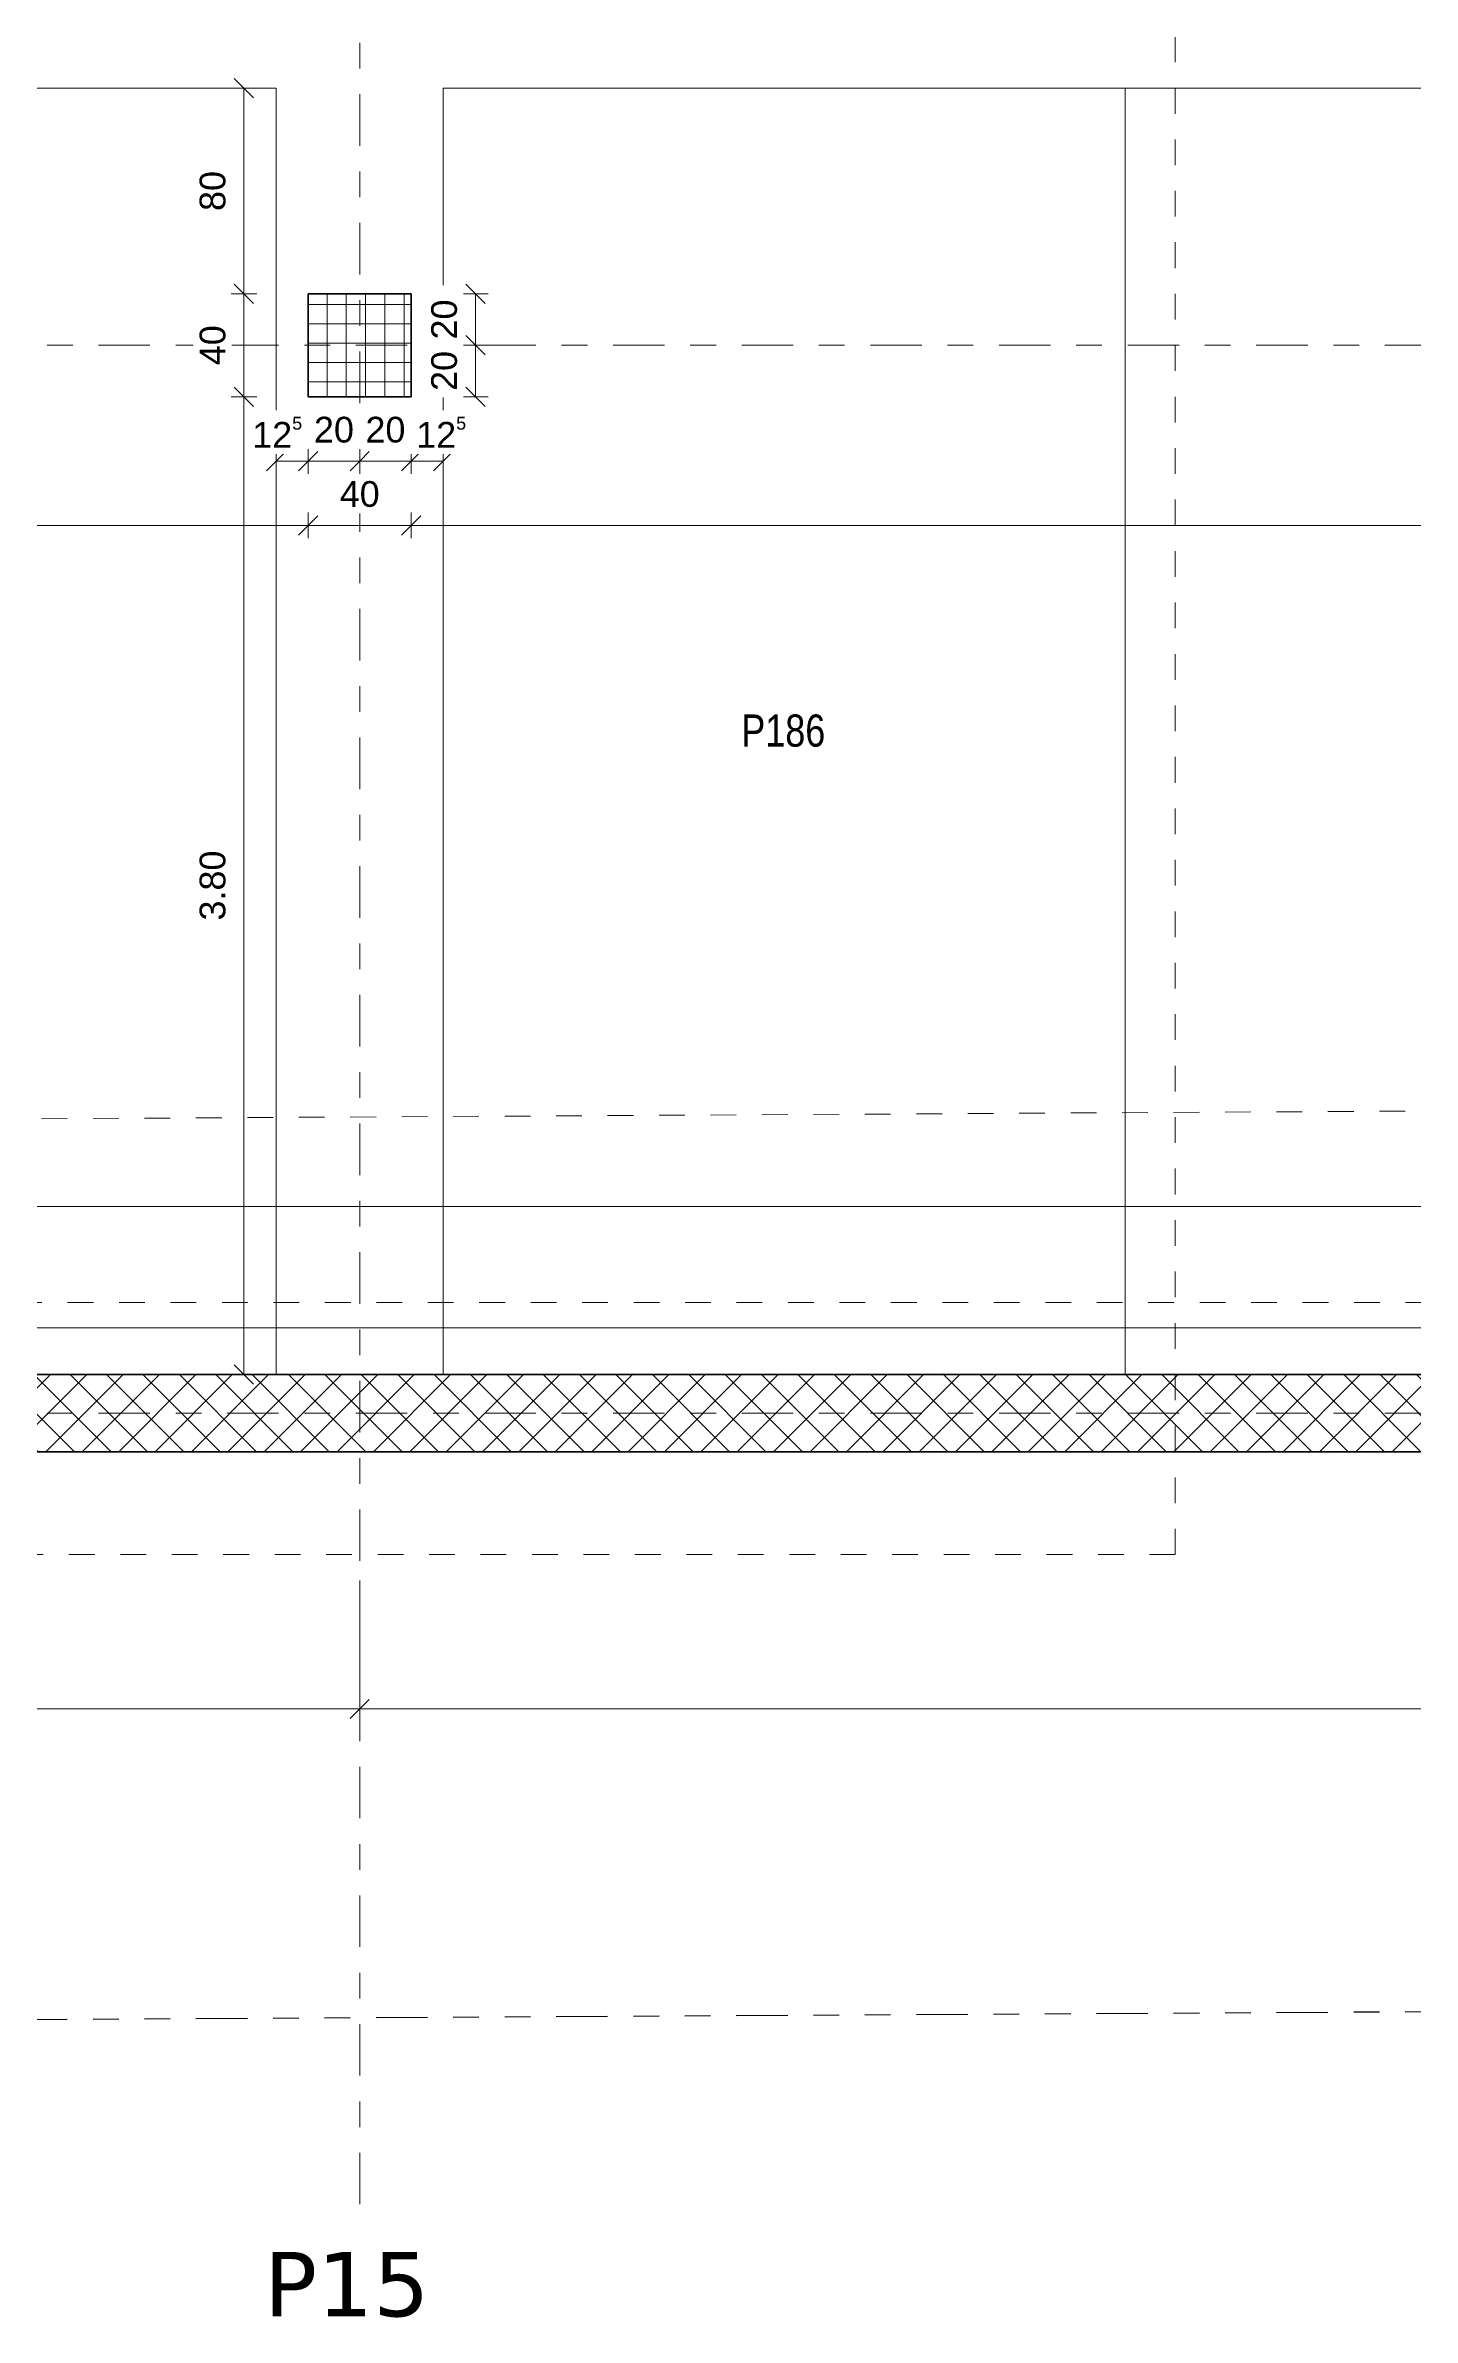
# Model space of a CAD drawing. Header units: metres. Extents: x -35.6 to 33, y -21.5 to 5.9.
# Drawn here: x -7.69 to -2.38, y -21.1 to -12.27 of the extents above; entities that cross this region are included whole.
import ezdxf

# ---------------------------------------------------------------- set-up
doc = ezdxf.new("R2010")
doc.units = ezdxf.units.M
for name, pattern in [('_Grundgrenze_', [0.45, 0.2, -0.05, 0.05, -0.05, 0.05, -0.05]), ('_Rasterlinie_', [0.375, 0.2, -0.05, 0.075, -0.05]), ('_Strichliert - Fein_', [0.15, 0.1, -0.05]), ('Gestrichelt', [0.1, 0.05, -0.05]), ('Strichpunkt - Fein', [0.2, 0.1, -0.05, 0, -0.05])]:
    doc.linetypes.add(name, pattern=pattern)
for name, color, linetype, lineweight in [('A-____-____-DIMS', 7, 'Continuous', 5), ('A-____-____-DIMS-50', 7, 'Continuous', 5), ('A-DETL-GENF-OTLN', 7, 'Continuous', 9), ('A-FLOR-____-OTLN', 7, 'Continuous', 9), ('A-WALL-____-MCUT', 7, 'Continuous', 35), ('A-WALL-____-PATT', 7, 'Continuous', 35), ('C-PRKG-____-IDEN', 7, 'Continuous', 5), ('C-PRKG-____-OTLN', 7, 'Continuous', 9), ('S-COLS-____-MCUT', 7, 'Continuous', 35), ('S-COLS-____-OTLN', 7, 'Continuous', 9), ('S-GRID-____-OTLN', 7, 'Continuous', 5)]:
    doc.layers.add(name, color=color, linetype=linetype, lineweight=lineweight)
for name, color, linetype, lineweight, true_color in [('A-DETL-____-OTLN', 5, 'Continuous', 9, 0x0000ff), ('C-PROP-LINE-OTLN', 7, '_Grundgrenze_', 25, 0x800000), ('S-GRID-____-IDEN', 7, 'Continuous', 9, 0x5555aa)]:
    doc.layers.add(name, color=color, linetype=linetype, lineweight=lineweight, true_color=true_color)
doc.styles.add('Arial', font='arial.ttf', dxfattribs={"height": 0.1})
doc.styles.add('Arial_2', font='arial.ttf', dxfattribs={"width": 0.8, "height": 0.125})
doc.styles.add('Arial_B', font='arial.ttf', dxfattribs={"height": 0.103175})
doc.styles.add('Verdana_B', font='verdana.ttf', dxfattribs={"height": 0.25})
doc.dimstyles.new('SUB_Rohbau_Aussen_Vermassung', dxfattribs={"dimscale": 0.3048, "dimtxt": 0.102026, "dimasz": 0.246063, "dimexe": 0.164042, "dimexo": 0.0625, "dimgap": 0.123031, "dimtad": 1, "dimrnd": 0.005, "dimzin": 0, "dimdsep": 46, "dimtxsty": 'Arial_B', "dimblk1": 'OBLIQUE', "dimblk2": 'OBLIQUE', "dimsah": 1, "dimcen": 0.09, "dimazin": 0, "dimtfac": 1, "dimtdec": 4, "dimtix": 1, "dimtmove": 0, "dimatfit": 3, "dimfxl": 1.64042, "dimfxlon": 1, "dimtvp": 1, "dimtfill": 1, "dimtolj": 1, "dimtzin": 0, "dimarcsym": 2})
doc.dimstyles.new('SUB_Rohbau_fein', dxfattribs={"dimscale": 0.3048, "dimtxt": 0.102026, "dimasz": 0.246063, "dimexe": 0.164042, "dimexo": 0.0625, "dimgap": 0.123031, "dimtad": 1, "dimdec": 1, "dimlfac": 100, "dimrnd": 0.5, "dimdsep": 46, "dimtxsty": 'Arial', "dimblk1": 'OBLIQUE', "dimblk2": 'OBLIQUE', "dimsah": 1, "dimcen": 0.09, "dimazin": 0, "dimtfac": 1, "dimtdec": 4, "dimtix": 1, "dimtmove": 0, "dimatfit": 3, "dimfxl": 0.164042, "dimfxlon": 1, "dimtvp": 1, "dimtfill": 1, "dimtolj": 1, "dimtzin": 0, "dimarcsym": 2})
doc.dimstyles.new('SUB_Rohbau_fein_1', dxfattribs={"dimscale": 0.3048, "dimtxt": 0.102026, "dimasz": 0.246063, "dimexe": 0.164042, "dimexo": 0.0625, "dimgap": 0.123031, "dimtad": 1, "dimrnd": 0.005, "dimzin": 0, "dimdsep": 46, "dimtxsty": 'Arial', "dimblk1": 'OBLIQUE', "dimblk2": 'OBLIQUE', "dimsah": 1, "dimcen": 0.09, "dimazin": 0, "dimtfac": 1, "dimtdec": 4, "dimtix": 1, "dimtmove": 0, "dimatfit": 3, "dimfxl": 0.164042, "dimfxlon": 1, "dimtvp": 1, "dimtfill": 1, "dimtolj": 1, "dimtzin": 0, "dimarcsym": 2})
doc.dimstyles.new('SUB_Rohbau_fein_3', dxfattribs={"dimscale": 0.3048, "dimtxt": 0.102026, "dimasz": 0.246063, "dimexe": 0.164042, "dimexo": 0.0625, "dimgap": 0.123031, "dimtad": 1, "dimdec": 1, "dimlfac": 100, "dimrnd": 0.5, "dimdsep": 46, "dimtxsty": 'Arial', "dimblk1": 'OBLIQUE', "dimblk2": 'OBLIQUE', "dimsah": 1, "dimcen": 0.09, "dimazin": 0, "dimtfac": 1, "dimtdec": 4, "dimtix": 1, "dimtmove": 2, "dimatfit": 3, "dimfxl": 0.164042, "dimfxlon": 1, "dimtvp": 1, "dimtfill": 1, "dimtolj": 1, "dimtzin": 0, "dimarcsym": 2})

# ---------------------------------------------------------------- blocks, each defined once
blk = doc.blocks.new('PP_Parkplatz - 2650 x 5000-V4--01_UG_OK_FFB_AF_ru')
at = {"layer": 'C-PRKG-____-OTLN', "color": 253, "true_color": 0x999999}
for p, q in [((-0.848, -12.4345), (-3.498, -12.4345)), ((-3.498, -17.4334), (-3.498, -12.4345)), ((-0.848, -12.4345), (-3.498, -12.4345)), ((-3.498, -12.4345), (-3.498, -17.4334)), ((-3.498, -17.4334), (-3.498, -12.4345)), ((-3.498, -12.4345), (-0.848, -12.4345)), ((-3.498, -12.4345), (-3.498, -12.4345)), ((-0.848, -17.4334), (-0.848, -12.4345)), ((-0.848, -17.4334), (-0.848, -12.4345)), ((-0.848, -12.4345), (-0.848, -17.4334)), ((-0.848, -12.4345), (-0.848, -12.4345)), ((-3.498, -17.4334), (-3.498, -17.4334)), ((-0.848, -17.4334), (-0.848, -17.4334))]:
    blk.add_line(p, q, dxfattribs=at)
blk = doc.blocks.new('PP_Parkplatz - 2650 x 5000-V3--01_UG_OK_FFB_AF_ru')
at = {"layer": 'C-PRKG-____-OTLN', "color": 253, "true_color": 0x999999}
for p, q in [((1.802, -12.4345), (-0.848, -12.4345)), ((-0.848, -17.4334), (-0.848, -12.4345)), ((1.802, -12.4345), (-0.848, -12.4345)), ((-0.848, -12.4345), (-0.848, -17.4334)), ((-0.848, -17.4334), (-0.848, -12.4345)), ((-0.848, -12.4345), (1.802, -12.4345)), ((-0.848, -12.4345), (-0.848, -12.4345)), ((1.802, -17.4334), (1.802, -12.4345)), ((1.802, -17.4334), (1.802, -12.4345)), ((1.802, -12.4345), (1.802, -17.4334)), ((1.802, -12.4345), (1.802, -12.4345)), ((-0.848, -17.4334), (-0.848, -17.4334)), ((1.802, -17.4334), (1.802, -17.4334))]:
    blk.add_line(p, q, dxfattribs=at)
blk = doc.blocks.new('Family - ___-13919876--01_UG_OK_FFB_AF_ru')
at = {"layer": 'C-PROP-LINE-OTLN'}
blk.add_line((-33.7089, -20.0854), (31.8391, -19.7177), dxfattribs=at)
blk = doc.blocks.new('DE_Detailverweis - mit_Rahmen-56961640--01_UG_OK_FFB_AF_ru')
at = {"layer": 'A-DETL-GENF-OTLN', "color": 30, "linetype": 'Strichpunkt - Fein', "true_color": 0xff8000}
for q in [(19.26, 22.795), (0, 0)]:
    blk.add_line((19.26, 0), q, dxfattribs=at)
blk = doc.blocks.new('DIMBLOCK3--01_UG_OK_FFB_AF_ru')
at = {"layer": 'A-____-____-DIMS-50'}
for p, q in [((-15.073, -18.7334), (-15.073, -18.2334)), ((-6.473, -18.7334), (-6.473, -18.2334)), ((-15.073, -18.7334), (-15.0355, -18.6959)), ((-6.473, -18.7334), (-6.4355, -18.6959)), ((-15.073, -18.7334), (-15.1105, -18.7709)), ((-15.073, -18.7334), (-6.473, -18.7334)), ((-15.073, -18.7334), (-15.073, -18.7834)), ((-6.473, -18.7334), (-6.5105, -18.7709)), ((-6.473, -18.7334), (-6.473, -18.7834))]:
    blk.add_line(p, q, dxfattribs=at)
at = {"layer": 'A-____-____-DIMS-50', "color": 0, "insert": (-10.9087, -18.5588), "char_height": 0.10317, "width": 0.325653, "attachment_point": 1, "line_spacing_factor": 0.941778, "style": 'Arial_B', "bg_fill": 3, "box_fill_scale": 1.25, "bg_fill_color": 256, "bg_fill_true_color": 13158600, "bg_fill_transparency": 0}
blk.add_mtext('8.60', dxfattribs=at)
blk = doc.blocks.new('_Oblique')
at = {"color": 0, "linetype": 'ByBlock', "lineweight": -2}
blk.add_line((-0.5, -0.5), (0.5, 0.5), dxfattribs=at)
blk = doc.blocks.new('DIMBLOCK4--01_UG_OK_FFB_AF_ru')
at = {"layer": 'A-____-____-DIMS-50'}
for p, q in [((-6.473, -18.7334), (-6.473, -18.2334)), ((2.127, -18.7334), (2.127, -18.2334)), ((-6.473, -18.7334), (-6.4355, -18.6959)), ((2.127, -18.7334), (2.1645, -18.6959)), ((-6.473, -18.7334), (-6.5105, -18.7709)), ((-6.473, -18.7334), (2.127, -18.7334)), ((-6.473, -18.7334), (-6.473, -18.7834)), ((2.127, -18.7334), (2.0895, -18.7709)), ((2.127, -18.7334), (2.127, -18.7834))]:
    blk.add_line(p, q, dxfattribs=at)
at = {"layer": 'A-____-____-DIMS-50', "color": 0, "insert": (-2.3087, -18.5588), "char_height": 0.10317, "width": 0.325653, "attachment_point": 1, "line_spacing_factor": 0.941778, "style": 'Arial_B', "bg_fill": 3, "box_fill_scale": 1.25, "bg_fill_color": 256, "bg_fill_true_color": 13158600, "bg_fill_transparency": 0}
blk.add_mtext('8.60', dxfattribs=at)
blk = doc.blocks.new('DIMBLOCK132--01_UG_OK_FFB_AF_ru')
at = {"layer": 'A-____-____-DIMS-50'}
for p, q in [((-14.873, -14.1334), (-14.873, -14.0834)), ((-14.873, -14.1334), (-14.8355, -14.0959)), ((-6.673, -14.1334), (-6.673, -14.0834)), ((-6.673, -14.1334), (-6.6355, -14.0959)), ((-14.873, -14.1334), (-14.9105, -14.1709)), ((-14.873, -14.1334), (-6.673, -14.1334)), ((-14.873, -14.1334), (-14.873, -14.1834)), ((-6.673, -14.1334), (-6.7105, -14.1709)), ((-6.673, -14.1334), (-6.673, -14.1834))]:
    blk.add_line(p, q, dxfattribs=at)
at = {"layer": 'A-____-____-DIMS-50', "color": 0, "insert": (-10.9087, -13.9614), "char_height": 0.1, "width": 0.325653, "attachment_point": 1, "line_spacing_factor": 0.941778, "style": 'Arial', "bg_fill": 3, "box_fill_scale": 1.25, "bg_fill_color": 256, "bg_fill_true_color": 13158600, "bg_fill_transparency": 0}
blk.add_mtext('8.20', dxfattribs=at)
blk = doc.blocks.new('DIMBLOCK133--01_UG_OK_FFB_AF_ru')
at = {"layer": 'A-____-____-DIMS-50'}
for p, q in [((-6.673, -14.1334), (-6.673, -14.0834)), ((-6.673, -14.1334), (-6.6355, -14.0959)), ((-6.273, -14.1334), (-6.273, -14.0834)), ((-6.273, -14.1334), (-6.2355, -14.0959)), ((-6.673, -14.1334), (-6.7105, -14.1709)), ((-6.673, -14.1334), (-6.273, -14.1334)), ((-6.673, -14.1334), (-6.673, -14.1834)), ((-6.273, -14.1334), (-6.3105, -14.1709)), ((-6.273, -14.1334), (-6.273, -14.1834))]:
    blk.add_line(p, q, dxfattribs=at)
at = {"layer": 'A-____-____-DIMS-50', "color": 0, "insert": (-6.5506, -13.9614), "char_height": 0.1, "width": 0.186088, "attachment_point": 1, "line_spacing_factor": 0.941778, "style": 'Arial', "bg_fill": 3, "box_fill_scale": 1.25, "bg_fill_color": 256, "bg_fill_true_color": 13158600, "bg_fill_transparency": 0}
blk.add_mtext('40', dxfattribs=at)
blk = doc.blocks.new('DIMBLOCK134--01_UG_OK_FFB_AF_ru')
at = {"layer": 'A-____-____-DIMS-50'}
for p, q in [((-6.273, -14.1334), (-6.273, -14.0834)), ((-6.273, -14.1334), (-6.2355, -14.0959)), ((1.927, -14.1334), (1.927, -14.0834)), ((1.927, -14.1334), (1.9645, -14.0959)), ((-6.273, -14.1334), (-6.3105, -14.1709)), ((-6.273, -14.1334), (1.927, -14.1334)), ((-6.273, -14.1334), (-6.273, -14.1834)), ((1.927, -14.1334), (1.8895, -14.1709)), ((1.927, -14.1334), (1.927, -14.1834))]:
    blk.add_line(p, q, dxfattribs=at)
at = {"layer": 'A-____-____-DIMS-50', "color": 0, "insert": (-2.3087, -13.9614), "char_height": 0.1, "width": 0.325653, "attachment_point": 1, "line_spacing_factor": 0.941778, "style": 'Arial', "bg_fill": 3, "box_fill_scale": 1.25, "bg_fill_color": 256, "bg_fill_true_color": 13158600, "bg_fill_transparency": 0}
blk.add_mtext('8.20', dxfattribs=at)
blk = doc.blocks.new('DIMBLOCK146--01_UG_OK_FFB_AF_ru')
at = {"layer": 'A-____-____-DIMS-50'}
for p, q in [((-6.923, -13.6334), (-6.9605, -13.5959)), ((-6.923, -13.6334), (-6.973, -13.6334)), ((-6.923, -17.4334), (-6.923, -13.6334)), ((-6.923, -13.6334), (-6.8855, -13.6709)), ((-6.923, -13.6334), (-6.873, -13.6334)), ((-6.923, -17.4334), (-6.973, -17.4334)), ((-6.923, -17.4334), (-6.9605, -17.3959)), ((-6.923, -17.4334), (-6.8855, -17.4709)), ((-6.923, -17.4334), (-6.873, -17.4334))]:
    blk.add_line(p, q, dxfattribs=at)
at = {"layer": 'A-____-____-DIMS-50', "color": 0, "insert": (-7.095, -15.6691), "char_height": 0.1, "width": 0.325653, "attachment_point": 1, "rotation": 90, "line_spacing_factor": 0.941778, "style": 'Arial', "bg_fill": 3, "box_fill_scale": 1.25, "bg_fill_color": 256, "bg_fill_true_color": 13158600, "bg_fill_transparency": 0}
blk.add_mtext('3.80', dxfattribs=at)
blk = doc.blocks.new('DIMBLOCK147--01_UG_OK_FFB_AF_ru')
at = {"layer": 'A-____-____-DIMS-50'}
for p, q in [((-6.923, -13.2334), (-6.973, -13.2334)), ((-6.923, -13.2334), (-6.9605, -13.1959)), ((-6.923, -13.6334), (-6.923, -13.2334)), ((-6.923, -13.2334), (-6.8855, -13.2709)), ((-6.923, -13.2334), (-6.873, -13.2334)), ((-6.923, -13.6334), (-6.9605, -13.5959)), ((-6.923, -13.6334), (-6.973, -13.6334)), ((-6.923, -13.6334), (-6.8855, -13.6709)), ((-6.923, -13.6334), (-6.873, -13.6334))]:
    blk.add_line(p, q, dxfattribs=at)
at = {"layer": 'A-____-____-DIMS-50', "color": 0, "insert": (-7.095, -13.511), "char_height": 0.1, "width": 0.186088, "attachment_point": 1, "rotation": 90, "line_spacing_factor": 0.941778, "style": 'Arial', "bg_fill": 3, "box_fill_scale": 1.25, "bg_fill_color": 256, "bg_fill_true_color": 13158600, "bg_fill_transparency": 0}
blk.add_mtext('40', dxfattribs=at)
blk = doc.blocks.new('DIMBLOCK148--01_UG_OK_FFB_AF_ru')
at = {"layer": 'A-____-____-DIMS-50'}
for p, q in [((-6.923, -12.4345), (-6.973, -12.4345)), ((-6.923, -12.4345), (-6.9605, -12.397)), ((-6.923, -13.2334), (-6.923, -12.4345)), ((-6.923, -12.4345), (-6.8855, -12.472)), ((-6.923, -12.4345), (-6.873, -12.4345)), ((-6.923, -13.2334), (-6.973, -13.2334)), ((-6.923, -13.2334), (-6.9605, -13.1959)), ((-6.923, -13.2334), (-6.8855, -13.2709)), ((-6.923, -13.2334), (-6.873, -13.2334))]:
    blk.add_line(p, q, dxfattribs=at)
at = {"layer": 'A-____-____-DIMS-50', "color": 0, "insert": (-7.095, -12.9115), "char_height": 0.1, "width": 0.186088, "attachment_point": 1, "rotation": 90, "line_spacing_factor": 0.941778, "style": 'Arial', "bg_fill": 3, "box_fill_scale": 1.25, "bg_fill_color": 256, "bg_fill_true_color": 13158600, "bg_fill_transparency": 0}
blk.add_mtext('80', dxfattribs=at)
blk = doc.blocks.new('DIMBLOCK236--01_UG_OK_FFB_AF_ru')
at = {"layer": 'A-____-____-DIMS-50'}
for p, q in [((-15.848, -16.7799), (-15.848, -16.7299)), ((-15.848, -16.7799), (-15.8105, -16.7424)), ((25.382, -16.7799), (25.382, -16.7299)), ((25.382, -16.7799), (25.4195, -16.7424)), ((-15.848, -16.7799), (-15.8855, -16.8174)), ((-15.848, -16.7799), (25.382, -16.7799)), ((-15.848, -16.7799), (-15.848, -16.8299)), ((25.382, -16.7799), (25.3445, -16.8174)), ((25.382, -16.7799), (25.382, -16.8299))]:
    blk.add_line(p, q, dxfattribs=at)
at = {"layer": 'A-____-____-DIMS-50', "color": 0, "insert": (4.5925, -16.6079), "char_height": 0.1, "width": 0.418697, "attachment_point": 1, "line_spacing_factor": 0.941778, "style": 'Arial', "bg_fill": 3, "box_fill_scale": 1.25, "bg_fill_color": 256, "bg_fill_true_color": 13158600, "bg_fill_transparency": 0}
blk.add_mtext('41.23', dxfattribs=at)
blk = doc.blocks.new('DIMBLOCK366--01_UG_OK_FFB_AF_ru')
at = {"layer": 'A-____-____-DIMS-50'}
for p, q in [((-6.023, -13.2334), (-6.073, -13.2334)), ((-6.023, -13.2334), (-6.0605, -13.1959)), ((-6.023, -13.2334), (-6.023, -13.4334)), ((-6.023, -13.2334), (-5.9855, -13.2709)), ((-6.023, -13.2334), (-5.973, -13.2334)), ((-6.023, -13.4334), (-6.0605, -13.3959)), ((-6.023, -13.4334), (-6.073, -13.4334)), ((-6.023, -13.4334), (-5.9855, -13.4709)), ((-6.023, -13.4334), (-5.973, -13.4334))]:
    blk.add_line(p, q, dxfattribs=at)
at = {"layer": 'A-____-____-DIMS-50', "color": 0, "insert": (-6.195, -13.411), "char_height": 0.1, "width": 0.186088, "attachment_point": 1, "rotation": 90, "line_spacing_factor": 0.941778, "style": 'Arial', "bg_fill": 3, "box_fill_scale": 1.25, "bg_fill_color": 256, "bg_fill_true_color": 13158600, "bg_fill_transparency": 0}
blk.add_mtext('20', dxfattribs=at)
blk = doc.blocks.new('DIMBLOCK367--01_UG_OK_FFB_AF_ru')
at = {"layer": 'A-____-____-DIMS-50'}
for p, q in [((-6.023, -13.4334), (-6.0605, -13.3959)), ((-6.023, -13.4334), (-6.073, -13.4334)), ((-6.023, -13.4334), (-6.023, -13.6334)), ((-6.023, -13.4334), (-5.9855, -13.4709)), ((-6.023, -13.4334), (-5.973, -13.4334)), ((-6.023, -13.6334), (-6.0605, -13.5959)), ((-6.023, -13.6334), (-6.073, -13.6334)), ((-6.023, -13.6334), (-5.9855, -13.6709)), ((-6.023, -13.6334), (-5.973, -13.6334))]:
    blk.add_line(p, q, dxfattribs=at)
at = {"layer": 'A-____-____-DIMS-50', "color": 0, "insert": (-6.195, -13.611), "char_height": 0.1, "width": 0.186088, "attachment_point": 1, "rotation": 90, "line_spacing_factor": 0.941778, "style": 'Arial', "bg_fill": 3, "box_fill_scale": 1.25, "bg_fill_color": 256, "bg_fill_true_color": 13158600, "bg_fill_transparency": 0}
blk.add_mtext('20', dxfattribs=at)
blk = doc.blocks.new('DIMBLOCK386--01_UG_OK_FFB_AF_ru')
at = {"layer": 'A-____-____-DIMS-50'}
for p, q in [((-6.798, -13.8834), (-6.798, -13.8334)), ((-6.798, -13.8834), (-6.7605, -13.8459)), ((-6.673, -13.8834), (-6.673, -13.8334)), ((-6.673, -13.8834), (-6.6355, -13.8459)), ((-6.798, -13.8834), (-6.8355, -13.9209)), ((-6.798, -13.8834), (-6.673, -13.8834)), ((-6.798, -13.8834), (-6.798, -13.9334)), ((-6.673, -13.8834), (-6.7105, -13.9209)), ((-6.673, -13.8834), (-6.673, -13.9334))]:
    blk.add_line(p, q, dxfattribs=at)
at = {"layer": 'A-____-____-DIMS-50', "color": 0, "insert": (-6.8908, -13.7114), "char_height": 0.1, "width": 0.248525, "attachment_point": 1, "line_spacing_factor": 0.941778, "style": 'Arial', "bg_fill": 3, "box_fill_scale": 1.25, "bg_fill_color": 256, "bg_fill_true_color": 13158600, "bg_fill_transparency": 0}
blk.add_mtext('12\\A2\\H0.5x;\\S5^  ;\\H2x;', dxfattribs=at)
blk = doc.blocks.new('DIMBLOCK387--01_UG_OK_FFB_AF_ru')
at = {"layer": 'A-____-____-DIMS-50'}
for p, q in [((-6.673, -13.8834), (-6.673, -13.8334)), ((-6.673, -13.8834), (-6.6355, -13.8459)), ((-6.473, -13.8834), (-6.473, -13.8334)), ((-6.473, -13.8834), (-6.4355, -13.8459)), ((-6.673, -13.8834), (-6.7105, -13.9209)), ((-6.673, -13.8834), (-6.473, -13.8834)), ((-6.673, -13.8834), (-6.673, -13.9334)), ((-6.473, -13.8834), (-6.5105, -13.9209)), ((-6.473, -13.8834), (-6.473, -13.9334))]:
    blk.add_line(p, q, dxfattribs=at)
at = {"layer": 'A-____-____-DIMS-50', "color": 0, "insert": (-6.6506, -13.7114), "char_height": 0.1, "width": 0.186088, "attachment_point": 1, "line_spacing_factor": 0.941778, "style": 'Arial', "bg_fill": 3, "box_fill_scale": 1.25, "bg_fill_color": 256, "bg_fill_true_color": 13158600, "bg_fill_transparency": 0}
blk.add_mtext('20', dxfattribs=at)
blk = doc.blocks.new('DIMBLOCK388--01_UG_OK_FFB_AF_ru')
at = {"layer": 'A-____-____-DIMS-50'}
for p, q in [((-6.473, -13.8834), (-6.473, -13.8334)), ((-6.473, -13.8834), (-6.4355, -13.8459)), ((-6.273, -13.8834), (-6.273, -13.8334)), ((-6.273, -13.8834), (-6.2355, -13.8459)), ((-6.473, -13.8834), (-6.5105, -13.9209)), ((-6.473, -13.8834), (-6.273, -13.8834)), ((-6.473, -13.8834), (-6.473, -13.9334)), ((-6.273, -13.8834), (-6.3105, -13.9209)), ((-6.273, -13.8834), (-6.273, -13.9334))]:
    blk.add_line(p, q, dxfattribs=at)
at = {"layer": 'A-____-____-DIMS-50', "color": 0, "insert": (-6.4506, -13.7114), "char_height": 0.1, "width": 0.186088, "attachment_point": 1, "line_spacing_factor": 0.941778, "style": 'Arial', "bg_fill": 3, "box_fill_scale": 1.25, "bg_fill_color": 256, "bg_fill_true_color": 13158600, "bg_fill_transparency": 0}
blk.add_mtext('20', dxfattribs=at)
blk = doc.blocks.new('DIMBLOCK389--01_UG_OK_FFB_AF_ru')
at = {"layer": 'A-____-____-DIMS-50'}
for p, q in [((-6.273, -13.8834), (-6.273, -13.8334)), ((-6.273, -13.8834), (-6.2355, -13.8459)), ((-6.148, -13.8834), (-6.148, -13.8334)), ((-6.148, -13.8834), (-6.1105, -13.8459)), ((-6.273, -13.8834), (-6.3105, -13.9209)), ((-6.273, -13.8834), (-6.148, -13.8834)), ((-6.273, -13.8834), (-6.273, -13.9334)), ((-6.148, -13.8834), (-6.1855, -13.9209)), ((-6.148, -13.8834), (-6.148, -13.9334))]:
    blk.add_line(p, q, dxfattribs=at)
at = {"layer": 'A-____-____-DIMS-50', "color": 0, "insert": (-6.2534, -13.7114), "char_height": 0.1, "width": 0.248525, "attachment_point": 1, "line_spacing_factor": 0.941778, "style": 'Arial', "bg_fill": 3, "box_fill_scale": 1.25, "bg_fill_color": 256, "bg_fill_true_color": 13158600, "bg_fill_transparency": 0}
blk.add_mtext('12\\A2\\H0.5x;\\S5^  ;\\H2x;', dxfattribs=at)

msp = doc.modelspace()

# ---------------------------------------------------------------- hatches: boundary and pattern name
at = {"layer": 'A-WALL-____-PATT', "lineweight": 9}
h = msp.add_hatch(dxfattribs=at)
h.set_pattern_fill('FP_1', color=256, style=0, pattern_type=2)
h.set_pattern_definition([(45, (0, 0), (-0.07071068, 0.07071068), []), (135, (0, 0), (-0.07071068, -0.07071068), [])])
h.paths.add_polyline_path([(25.452, -17.7334), (25.452, -17.4334), (-33.7089, -17.4334), (-33.7089, -17.7334), (16.203, -17.7334)])
at = {"layer": 'S-COLS-____-OTLN'}
h = msp.add_hatch(dxfattribs=at)
h.set_pattern_fill('FP_2', color=256, style=0, pattern_type=2)
h.set_pattern_definition([(0, (0, 0), (0, 0.075), []), (90, (0, 0), (-0.075, 5e-18), [])])
h.paths.add_polyline_path([(-6.273, -13.6334), (-6.273, -13.2334), (-6.673, -13.2334), (-6.673, -13.6334)])

# ---------------------------------------------------------------- linework, layer by layer
at = {"layer": 'A-DETL-____-OTLN', "color": 30, "linetype": '_Strichliert - Fein_', "true_color": 0xff8000}
msp.add_line((-33.7089, -16.5854), (28.844, -16.2345), dxfattribs=at)
at = {"layer": 'A-DETL-____-OTLN', "color": 7, "linetype": 'Gestrichelt'}
msp.add_line((-13.008, -17.1534), (12.842, -17.1534), dxfattribs=at)
at = {"layer": 'A-FLOR-____-OTLN'}
for p, q in [((-13.008, -17.2523), (12.842, -17.2523)), ((-13.008, -17.4316), (12.872, -17.4316)), ((-6.148, -17.4322), (-13.008, -17.4322)), ((12.872, -17.4322), (-6.148, -17.4322))]:
    msp.add_line(p, q, dxfattribs=at)
at = {"layer": 'A-WALL-____-MCUT'}
for p, q in [((12.872, -17.4334), (-13.008, -17.4334)), ((-33.7089, -17.7334), (25.752, -17.7334))]:
    msp.add_line(p, q, dxfattribs=at)
at = {"layer": 'S-COLS-____-MCUT'}
for p, q in [((-6.273, -13.2334), (-6.673, -13.2334)), ((-6.673, -13.2334), (-6.673, -13.6334)), ((-6.273, -13.6334), (-6.273, -13.2334)), ((-6.673, -13.6334), (-6.273, -13.6334))]:
    msp.add_line(p, q, dxfattribs=at)
at = {"layer": 'S-GRID-____-OTLN', "color": 8, "linetype": '_Rasterlinie_', "true_color": 0x808080}
for p, q in [((-6.473, -20.6582), (-6.473, -11.8691)), ((-34.988, -13.4334), (21.8196, -13.4334)), ((-34.988, -17.5834), (27.9515, -17.5834))]:
    msp.add_line(p, q, dxfattribs=at)

# ---------------------------------------------------------------- block references
at = {"layer": 'A-DETL-GENF-OTLN', "color": 30, "true_color": 0xff8000}
msp.add_blockref('DE_Detailverweis - mit_Rahmen-56961640--01_UG_OK_FFB_AF_ru', (-22.563, -18.1334), dxfattribs=at)
at = {"layer": 'C-PRKG-____-OTLN', "color": 253, "true_color": 0x999999}
for name, p in [('PP_Parkplatz - 2650 x 5000-V3--01_UG_OK_FFB_AF_ru', (-8.6, 0)), ('PP_Parkplatz - 2650 x 5000-V3--01_UG_OK_FFB_AF_ru', (-5.3, 0)), ('PP_Parkplatz - 2650 x 5000-V4--01_UG_OK_FFB_AF_ru', (0, 0))]:
    msp.add_blockref(name, p, dxfattribs=at)
at = {"layer": 'C-PROP-LINE-OTLN'}
msp.add_blockref('Family - ___-13919876--01_UG_OK_FFB_AF_ru', (0, 0), dxfattribs=at)

# ---------------------------------------------------------------- texts
at = {"layer": 'S-GRID-____-IDEN', "color": 8, "lineweight": 5, "true_color": 0x808080, "insert": (-6.845, -20.8436), "char_height": 0.25, "width": 0.89789, "attachment_point": 1, "style": 'Verdana_B'}
msp.add_mtext('P15', dxfattribs=at)

# ---------------------------------------------------------------- next in the draw order: texts
at = {"layer": 'C-PRKG-____-IDEN', "insert": (-4.9896, -14.8684), "char_height": 0.125, "width": 0.391223, "attachment_point": 1, "style": 'Arial_2', "bg_fill": 3, "box_fill_scale": 1.25, "bg_fill_color": 256, "bg_fill_true_color": 13158600, "bg_fill_transparency": 0}
msp.add_mtext('P186', dxfattribs=at)

# ---------------------------------------------------------------- next in the draw order: dimensions: what is measured, and where the dimension line sits
at = {"layer": 'A-____-____-DIMS'}
dim = msp.add_linear_dim(base=(-6.023, -13.4334), p1=(-6.073, -13.2334), p2=(-5.973, -13.4334), angle=90, dimstyle='SUB_Rohbau_fein', override={"dimpost": '<>', "dimfxl": 0.223607}, dxfattribs=at)
dim.commit()
dim.dimension.update_dxf_attribs({"geometry": 'DIMBLOCK366--01_UG_OK_FFB_AF_ru', "text_midpoint": (-6.1116, -13.3334)})
for base, p1, p2, dimstyle, override, picture, middle in [((-6.673, -14.1334), (-14.873, -14.0834), (-6.673, -14.0834), 'SUB_Rohbau_fein_1', {"dimpost": '<>', "dimfxl": 8.2}, 'DIMBLOCK132--01_UG_OK_FFB_AF_ru', (-10.773, -14.0449)), ((-6.473, -18.7334), (-15.073, -18.2334), (-6.473, -18.2334), 'SUB_Rohbau_Aussen_Vermassung', {"dimpost": '<>', "dimfxl": 8.6}, 'DIMBLOCK3--01_UG_OK_FFB_AF_ru', (-10.773, -18.6432))]:
    dim = msp.add_linear_dim(base=base, p1=p1, p2=p2, dimstyle=dimstyle, override=override, dxfattribs=at)
    dim.commit()
    dim.dimension.update_dxf_attribs({"geometry": picture, "text_midpoint": middle})

# ---------------------------------------------------------------- next in the draw order: dimensions: what is measured, and where the dimension line sits
for base, p1, p2, dimstyle, override, picture, middle in [((-6.023, -13.6334), (-5.973, -13.4334), (-6.073, -13.6334), 'SUB_Rohbau_fein', {"dimpost": '<>', "dimfxl": 0.223607}, 'DIMBLOCK367--01_UG_OK_FFB_AF_ru', (-6.1116, -13.5334)), ((-6.923, -13.6334), (-6.973, -17.4334), (-6.873, -13.6334), 'SUB_Rohbau_fein_1', {"dimpost": '<>', "dimfxl": 3.801316}, 'DIMBLOCK146--01_UG_OK_FFB_AF_ru', (-7.0116, -15.5334))]:
    dim = msp.add_linear_dim(base=base, p1=p1, p2=p2, angle=90, dimstyle=dimstyle, override=override, dxfattribs=at)
    dim.commit()
    dim.dimension.update_dxf_attribs({"geometry": picture, "text_midpoint": middle})
for base, p1, p2, dimstyle, override, picture, middle in [((-6.273, -14.1334), (-6.673, -14.0834), (-6.273, -14.0834), 'SUB_Rohbau_fein', {"dimpost": '<>', "dimfxl": 0.4}, 'DIMBLOCK133--01_UG_OK_FFB_AF_ru', (-6.473, -14.0449)), ((2.127, -18.7334), (-6.473, -18.2334), (2.127, -18.2334), 'SUB_Rohbau_Aussen_Vermassung', {"dimpost": '<>', "dimfxl": 8.6}, 'DIMBLOCK4--01_UG_OK_FFB_AF_ru', (-2.173, -18.6432))]:
    dim = msp.add_linear_dim(base=base, p1=p1, p2=p2, dimstyle=dimstyle, override=override, dxfattribs=at)
    dim.commit()
    dim.dimension.update_dxf_attribs({"geometry": picture, "text_midpoint": middle})

# ---------------------------------------------------------------- next in the draw order: dimensions: what is measured, and where the dimension line sits
dim = msp.add_linear_dim(base=(-6.923, -13.2334), p1=(-6.873, -13.6334), p2=(-6.873, -13.2334), angle=90, dimstyle='SUB_Rohbau_fein', override={"dimpost": '<>', "dimfxl": 0.4}, dxfattribs=at)
dim.commit()
dim.dimension.update_dxf_attribs({"geometry": 'DIMBLOCK147--01_UG_OK_FFB_AF_ru', "text_midpoint": (-7.0116, -13.4334)})
for base, p1, p2, override, picture, middle in [((1.927, -14.1334), (-6.273, -14.0834), (1.927, -14.0834), {"dimpost": '<>', "dimfxl": 8.2}, 'DIMBLOCK134--01_UG_OK_FFB_AF_ru', (-2.173, -14.0449)), ((25.382, -16.7799), (-15.848, -16.7299), (25.382, -16.7299), {"dimpost": '<>', "dimfxl": 41.23}, 'DIMBLOCK236--01_UG_OK_FFB_AF_ru', (4.767, -16.6913))]:
    dim = msp.add_linear_dim(base=base, p1=p1, p2=p2, dimstyle='SUB_Rohbau_fein_1', override=override, dxfattribs=at)
    dim.commit()
    dim.dimension.update_dxf_attribs({"geometry": picture, "text_midpoint": middle})

# ---------------------------------------------------------------- next in the draw order: dimensions: what is measured, and where the dimension line sits
dim = msp.add_linear_dim(base=(-6.923, -12.4345), p1=(-6.873, -13.2334), p2=(-6.973, -12.4345), angle=90, dimstyle='SUB_Rohbau_fein', override={"dimpost": '<>', "dimfxl": 0.805224}, dxfattribs=at)
dim.commit()
dim.dimension.update_dxf_attribs({"geometry": 'DIMBLOCK148--01_UG_OK_FFB_AF_ru', "text_midpoint": (-7.0116, -12.8339)})
dim = msp.add_linear_dim(base=(-6.673, -13.8834), p1=(-6.798, -13.8334), p2=(-6.673, -13.8334), text='\\A1;12\\Q;{\\A1;{\\H0.5x;\\S5^ ;}}', dimstyle='SUB_Rohbau_fein_3', override={"dimpost": '<>', "dimfxl": 0.125}, dxfattribs=at)
dim.commit()
dim.dimension.update_dxf_attribs({"geometry": 'DIMBLOCK386--01_UG_OK_FFB_AF_ru', "text_midpoint": (-6.7666, -13.7781), "dimtype": 160})

# ---------------------------------------------------------------- next in the draw order: dimensions: what is measured, and where the dimension line sits
dim = msp.add_linear_dim(base=(-6.473, -13.8834), p1=(-6.673, -13.8334), p2=(-6.473, -13.8334), dimstyle='SUB_Rohbau_fein', override={"dimpost": '<>', "dimfxl": 0.2}, dxfattribs=at)
dim.commit()
dim.dimension.update_dxf_attribs({"geometry": 'DIMBLOCK387--01_UG_OK_FFB_AF_ru', "text_midpoint": (-6.573, -13.7949)})

# ---------------------------------------------------------------- next in the draw order: dimensions: what is measured, and where the dimension line sits
dim = msp.add_linear_dim(base=(-6.273, -13.8834), p1=(-6.473, -13.8334), p2=(-6.273, -13.8334), dimstyle='SUB_Rohbau_fein', override={"dimpost": '<>', "dimfxl": 0.2}, dxfattribs=at)
dim.commit()
dim.dimension.update_dxf_attribs({"geometry": 'DIMBLOCK388--01_UG_OK_FFB_AF_ru', "text_midpoint": (-6.373, -13.7949)})

# ---------------------------------------------------------------- next in the draw order: dimensions: what is measured, and where the dimension line sits
dim = msp.add_linear_dim(base=(-6.148, -13.8834), p1=(-6.273, -13.8334), p2=(-6.148, -13.8334), text='\\A1;12\\Q;{\\A1;{\\H0.5x;\\S5^ ;}}', dimstyle='SUB_Rohbau_fein_3', override={"dimpost": '<>', "dimfxl": 0.125}, dxfattribs=at)
dim.commit()
dim.dimension.update_dxf_attribs({"geometry": 'DIMBLOCK389--01_UG_OK_FFB_AF_ru', "text_midpoint": (-6.1291, -13.7781), "dimtype": 160})

doc.saveas('drawing.dxf')
